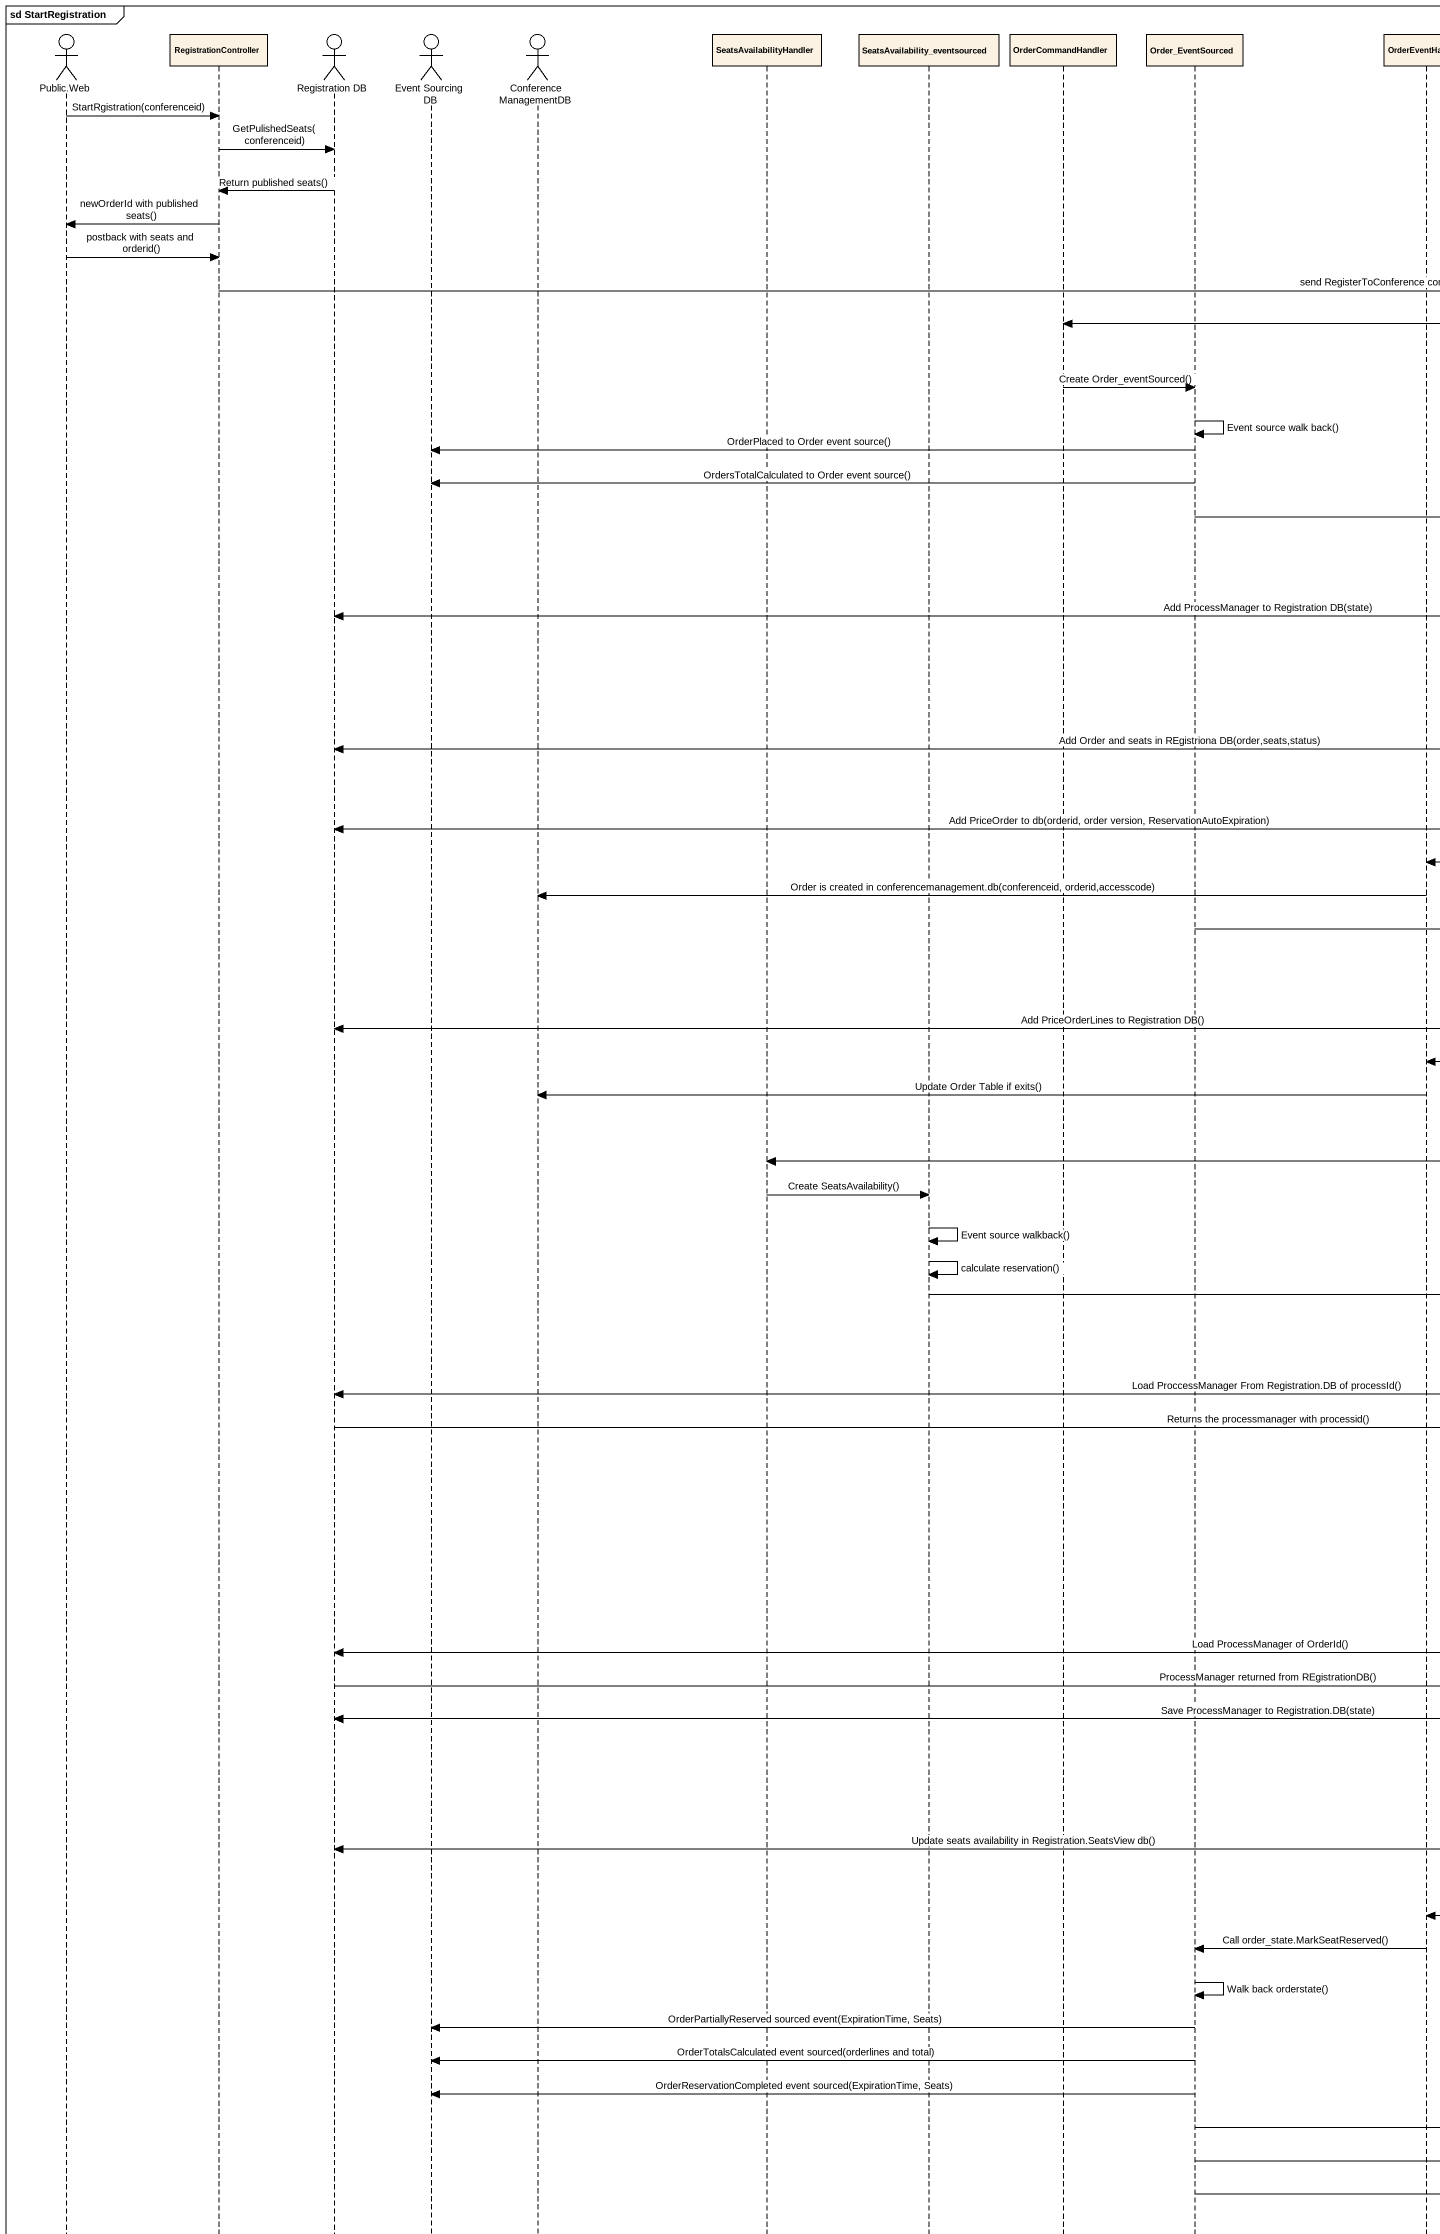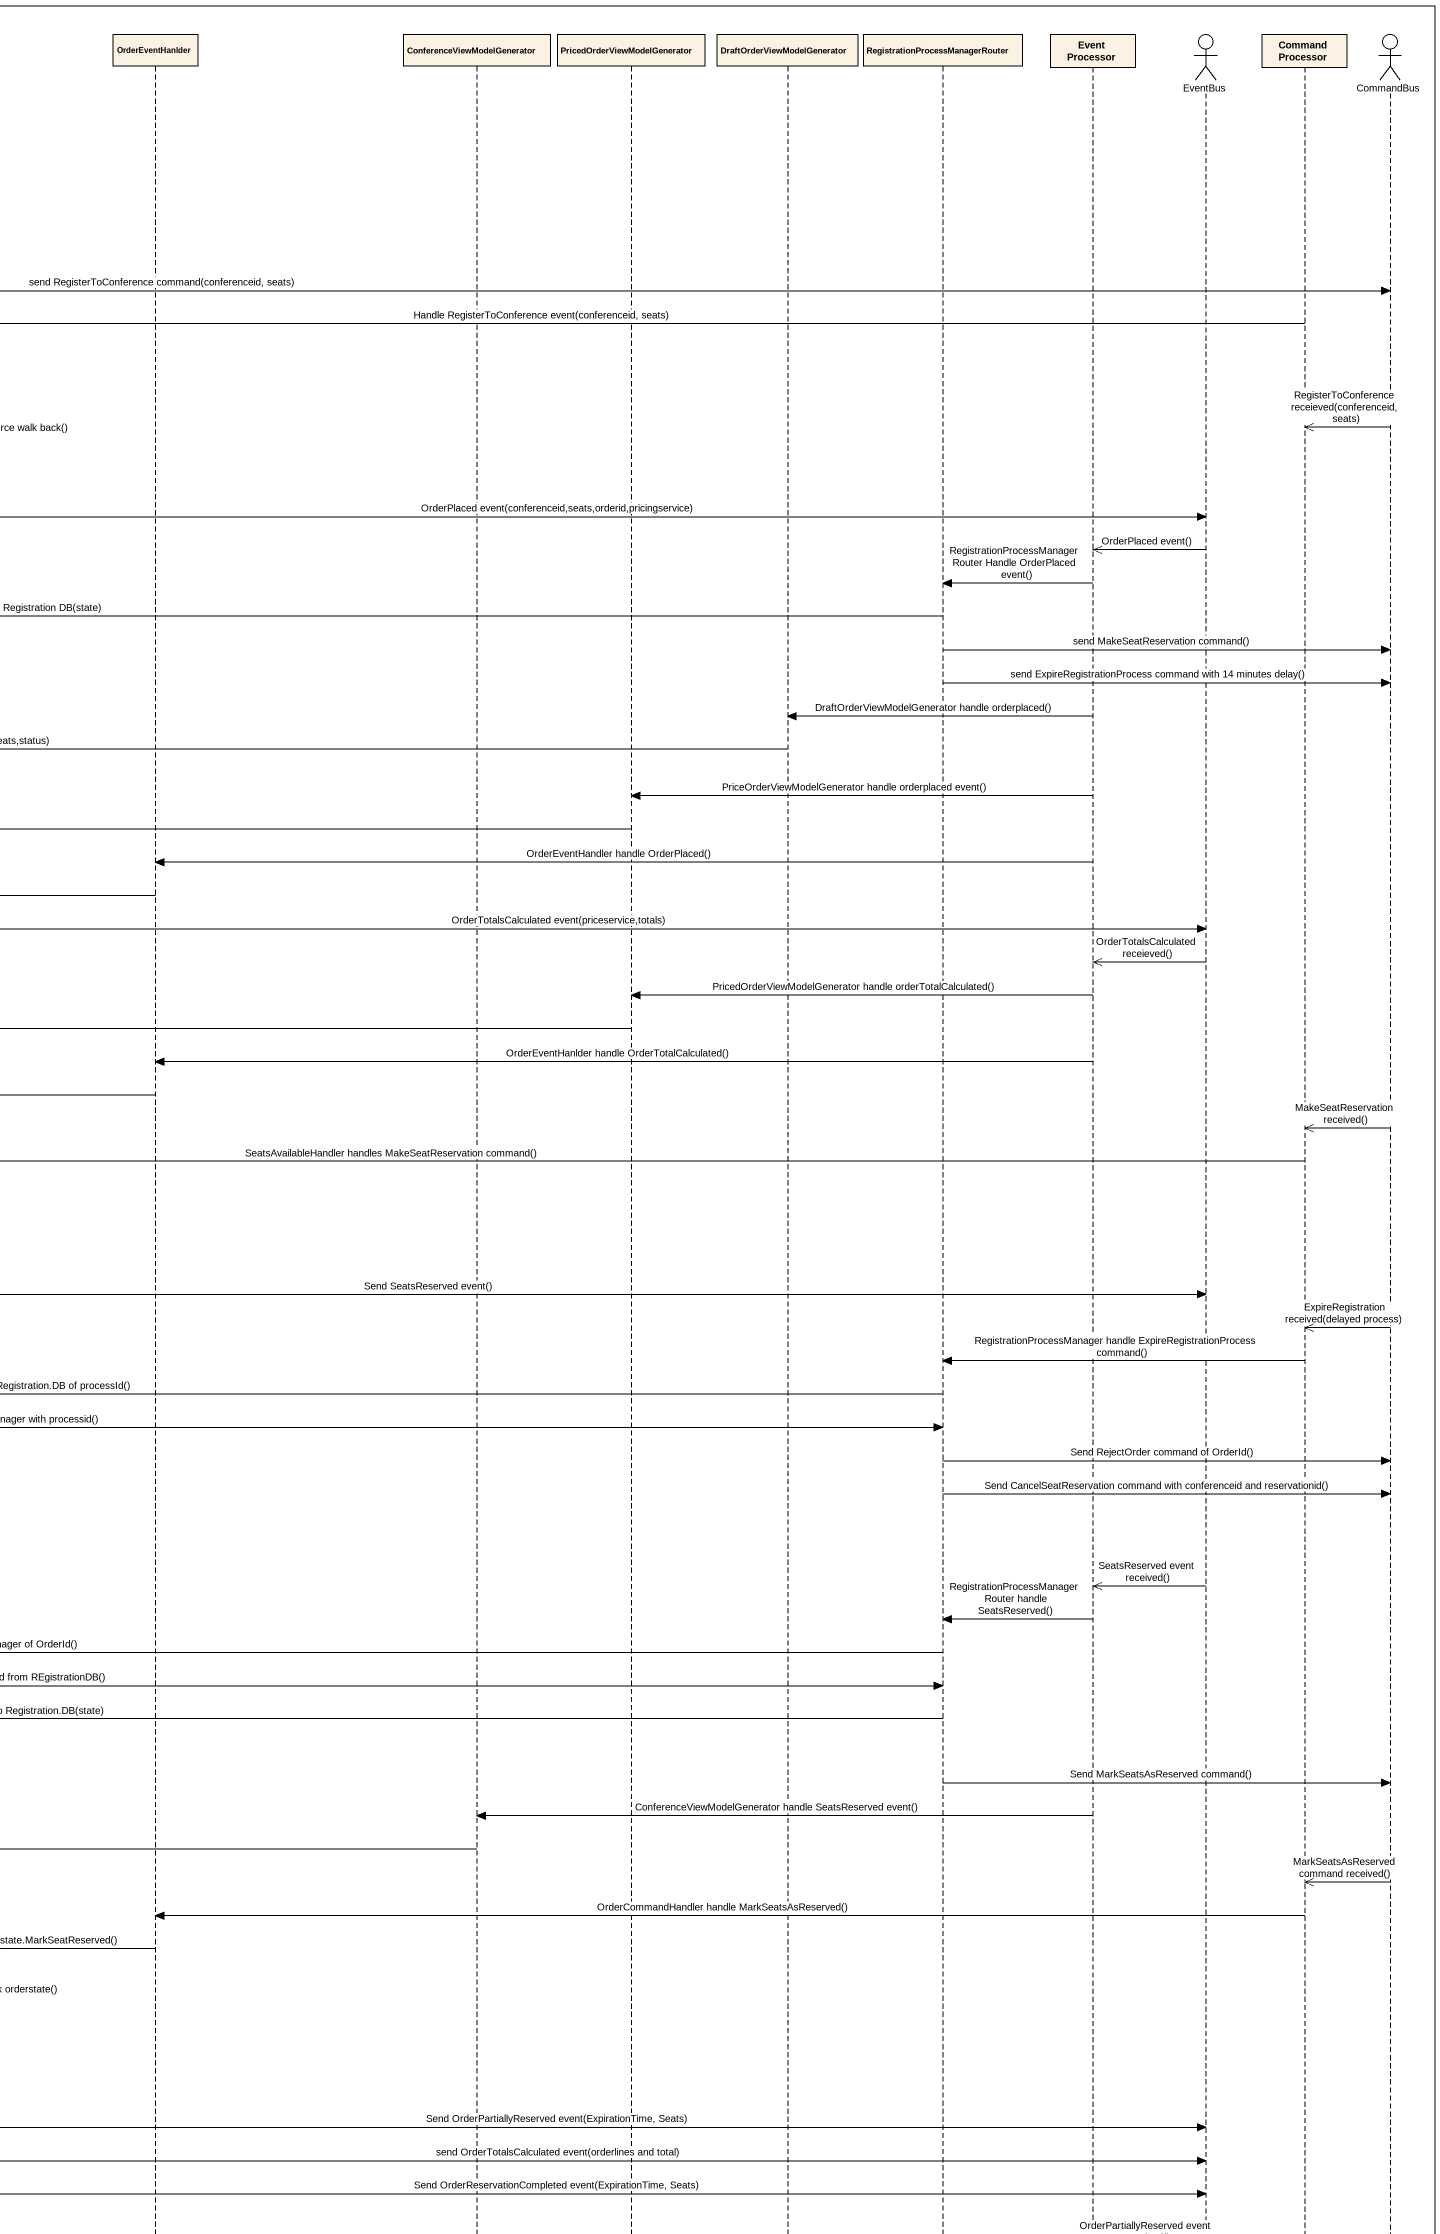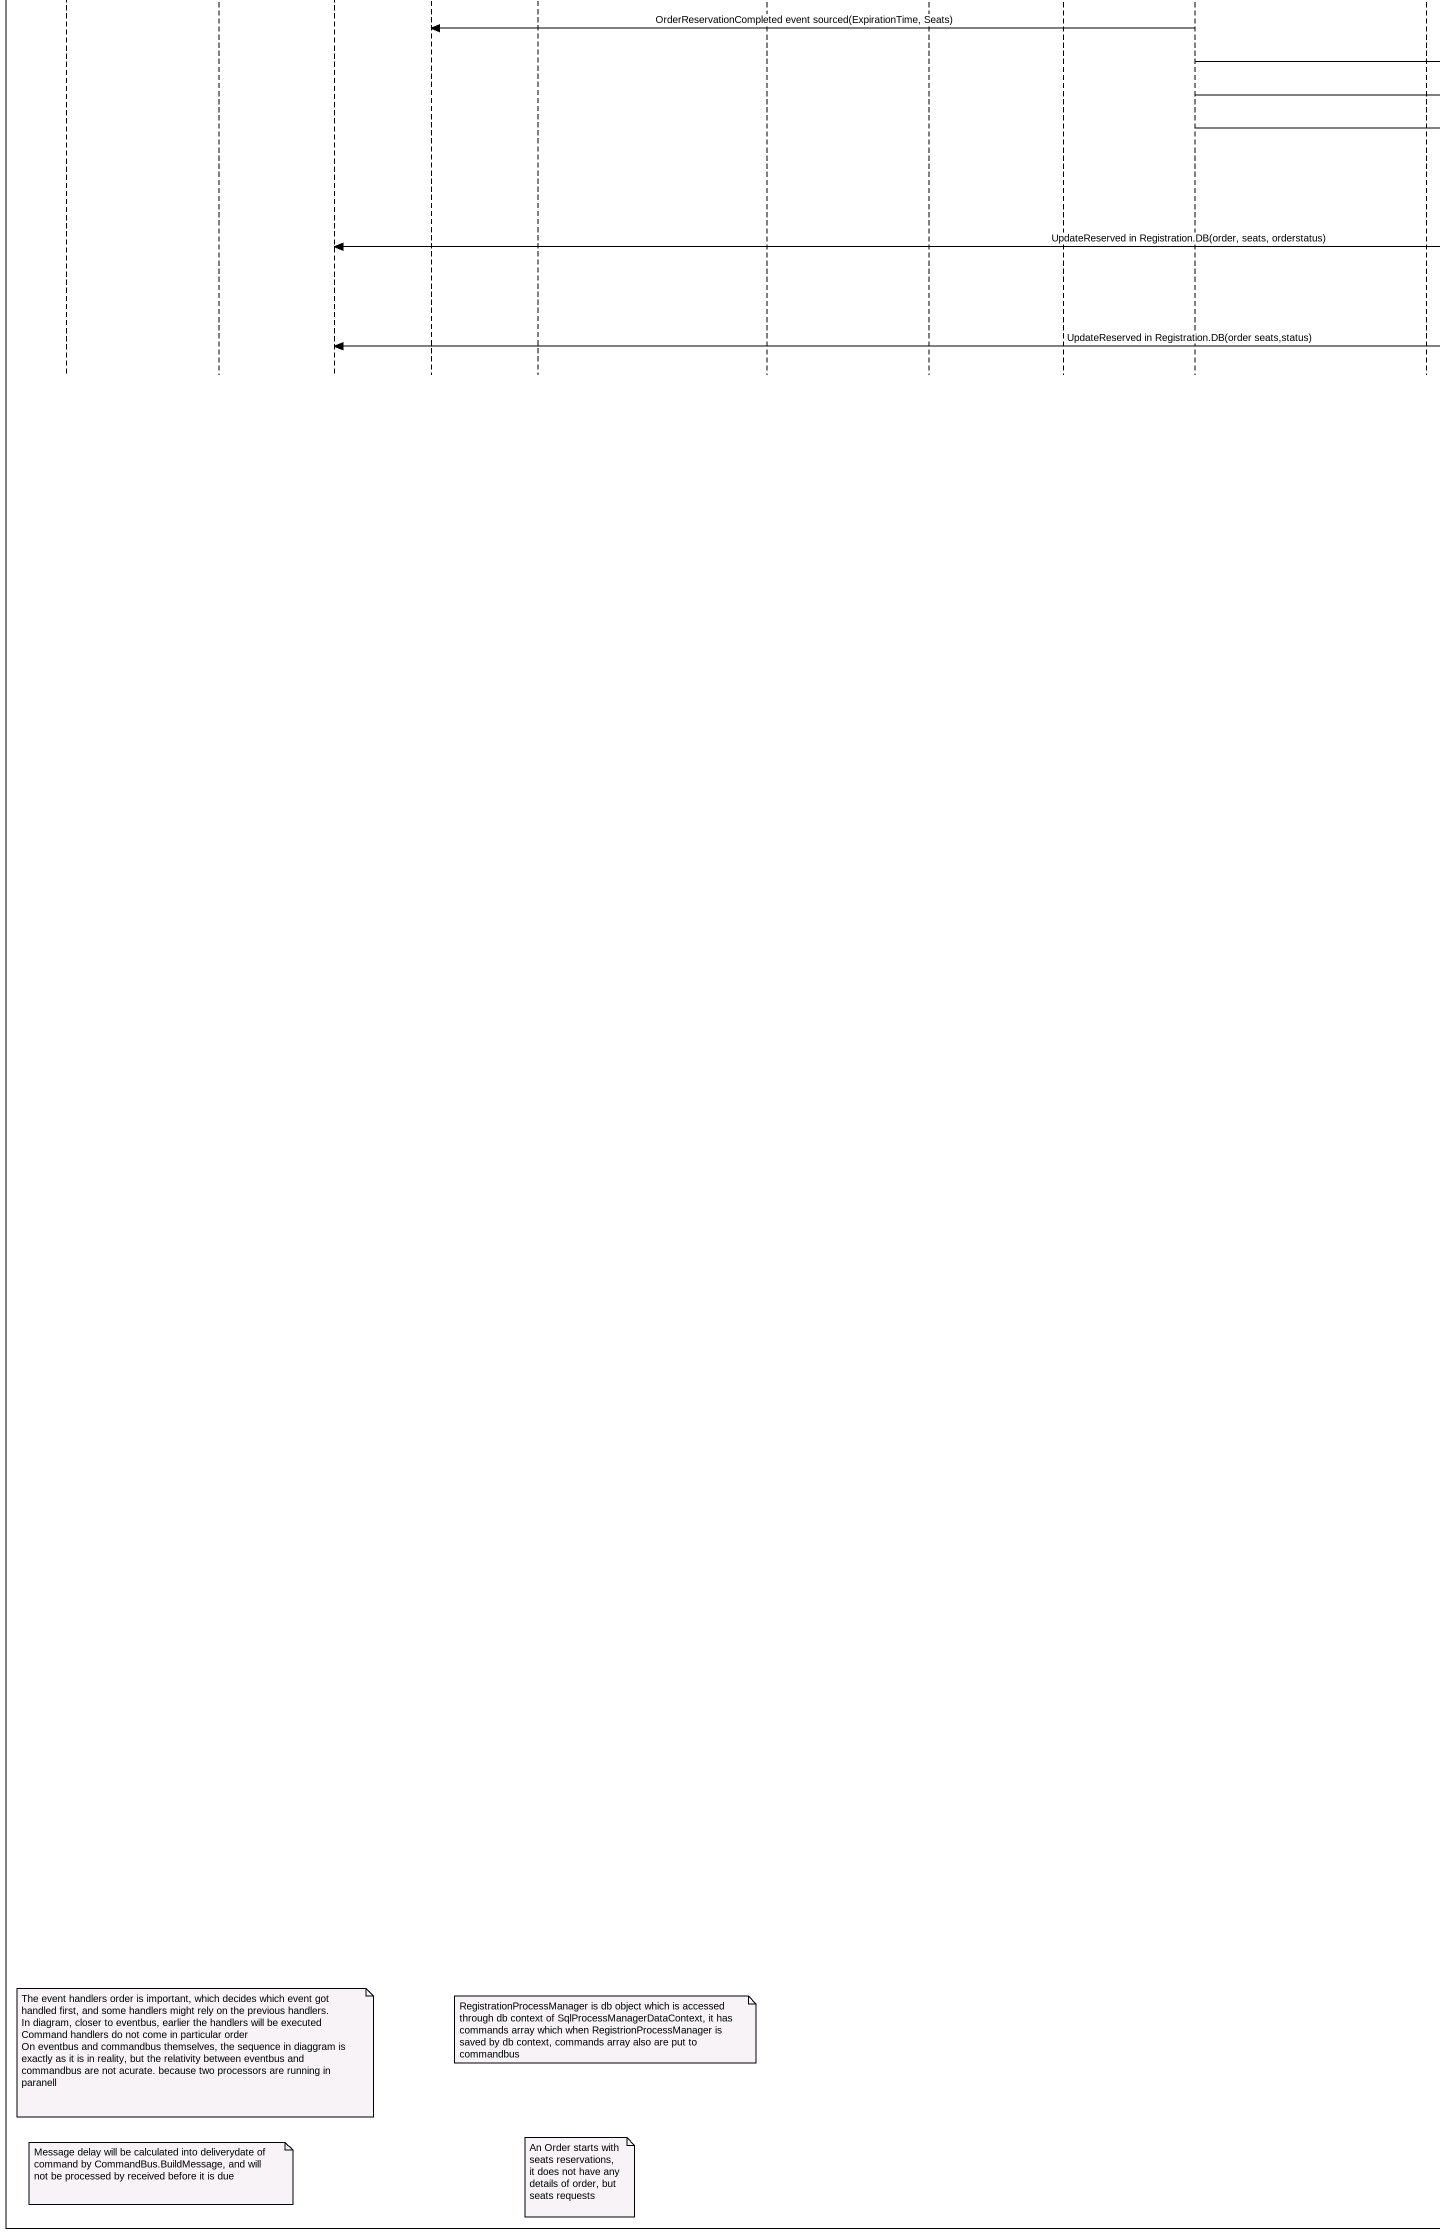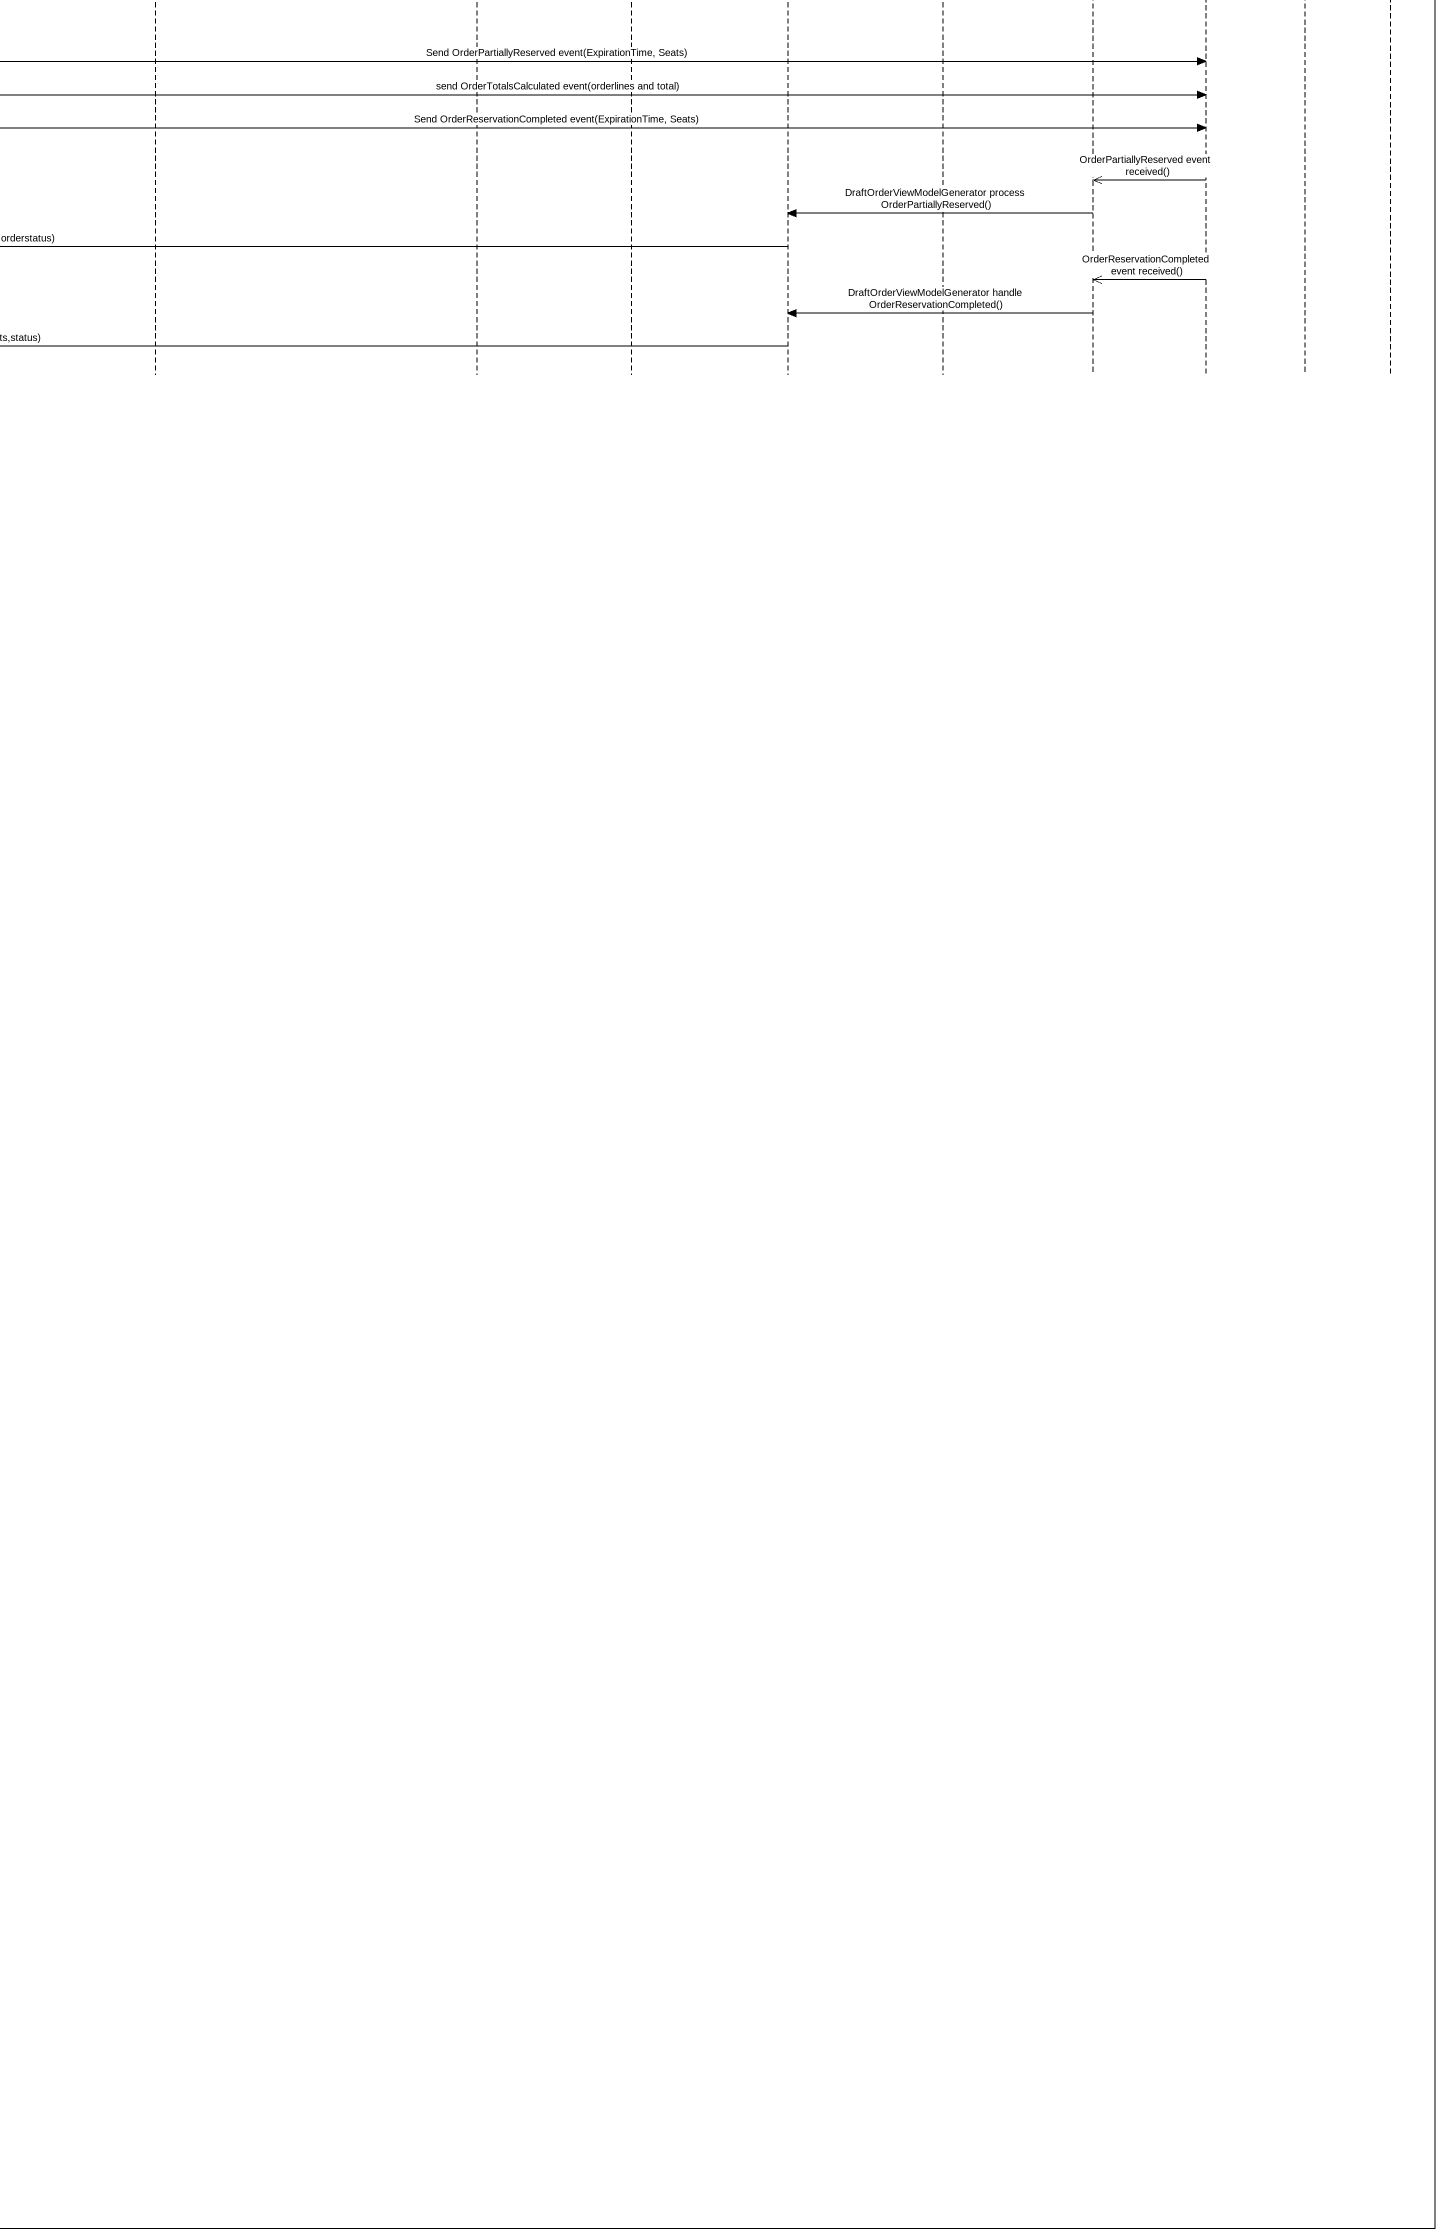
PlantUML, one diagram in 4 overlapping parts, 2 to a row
@startuml
mainframe sd StartRegistration
hide footbox
actor "Public.Web" as Public_Web
participant RegistrationController
actor "Registration DB" as Registration_DB
actor "Event Sourcing DB" as Event_Sourcing_DB
actor ConferenceManagementDB
participant SeatsAvailabilityHandler
participant "SeatsAvailability_eventsourced" as SeatsAvailability
participant OrderCommandHandler
participant Order_EventSourced
participant OrderEventHanlder
participant ConferenceViewModelGenerator
participant "PricedOrderViewModelGenerator" as PricedOrderViewModelGenerato
participant DraftOrderViewModelGenerator
participant "RegistrationProcessManagerRouter" as RegistrationProcessManagerRo
participant "Event Processor" as Event_Processor
actor EventBus
participant "Command Processor" as Command_Processor
actor CommandBus

Public_Web -> RegistrationController : StartRgistration(conferenceid)
RegistrationController -> Registration_DB : GetPulishedSeats(conferenceid)
Registration_DB -> RegistrationController : Return published seats()
RegistrationController -> Public_Web : newOrderId with published seats()
Public_Web -> RegistrationController : postback with seats and orderid()
RegistrationController -> CommandBus : send RegisterToConference command(conferenceid, seats)
Command_Processor -> OrderCommandHandler : Handle RegisterToConference event(conferenceid, seats)
OrderCommandHandler -> Order_EventSourced : Create Order_eventSourced()
Order_EventSourced -> Order_EventSourced : Event source walk back()
CommandBus ->> Command_Processor : RegisterToConference receieved(conferenceid, seats)
Order_EventSourced -> Event_Sourcing_DB : OrderPlaced to Order event source()
Order_EventSourced -> Event_Sourcing_DB : OrdersTotalCalculated to Order event source()
Order_EventSourced -> EventBus : OrderPlaced event(conferenceid,seats,orderid,pricingservice)
EventBus ->> Event_Processor : OrderPlaced event()
Event_Processor -> RegistrationProcessManagerRo : RegistrationProcessManagerRouter Handle OrderPlaced event()
RegistrationProcessManagerRo -> Registration_DB : Add ProcessManager to Registration DB(state)
RegistrationProcessManagerRo -> CommandBus : send MakeSeatReservation command()
RegistrationProcessManagerRo -> CommandBus : send ExpireRegistrationProcess command with 14 minutes delay()
Event_Processor -> DraftOrderViewModelGenerator : DraftOrderViewModelGenerator handle orderplaced()
DraftOrderViewModelGenerator -> Registration_DB : Add Order and seats in REgistriona DB(order,seats,status)
Event_Processor -> PricedOrderViewModelGenerato : PriceOrderViewModelGenerator handle orderplaced event()
PricedOrderViewModelGenerato -> Registration_DB : Add PriceOrder to db(orderid, order version, ReservationAutoExpiration)
Event_Processor -> OrderEventHanlder : OrderEventHandler handle OrderPlaced()
OrderEventHanlder -> ConferenceManagementDB : Order is created in conferencemanagement.db(conferenceid, orderid,accesscode)
Order_EventSourced -> EventBus : OrderTotalsCalculated event(priceservice,totals)
EventBus ->> Event_Processor : OrderTotalsCalculated receieved()
Event_Processor -> PricedOrderViewModelGenerato : PricedOrderViewModelGenerator handle orderTotalCalculated()
PricedOrderViewModelGenerato -> Registration_DB : Add PriceOrderLines to Registration DB()
Event_Processor -> OrderEventHanlder : OrderEventHanlder handle OrderTotalCalculated()
OrderEventHanlder -> ConferenceManagementDB : Update Order Table if exits()
CommandBus ->> Command_Processor : MakeSeatReservation received()
Command_Processor -> SeatsAvailabilityHandler : SeatsAvailableHandler handles MakeSeatReservation command()
SeatsAvailabilityHandler -> SeatsAvailability : Create SeatsAvailability()
SeatsAvailability -> SeatsAvailability : Event source walkback()
SeatsAvailability -> SeatsAvailability : calculate reservation()
SeatsAvailability -> EventBus : Send SeatsReserved event()
CommandBus ->> Command_Processor : ExpireRegistration received(delayed process)
Command_Processor -> RegistrationProcessManagerRo : RegistrationProcessManager handle ExpireRegistrationProcess command()
RegistrationProcessManagerRo -> Registration_DB : Load ProccessManager From Registration.DB of processId()
Registration_DB -> RegistrationProcessManagerRo : Returns the processmanager with processid()
RegistrationProcessManagerRo -> CommandBus : Send RejectOrder command of OrderId()
RegistrationProcessManagerRo -> CommandBus : Send CancelSeatReservation command with conferenceid and reservationid()
EventBus ->> Event_Processor : SeatsReserved event received()
Event_Processor -> RegistrationProcessManagerRo : RegistrationProcessManagerRouter handle SeatsReserved()
RegistrationProcessManagerRo -> Registration_DB : Load ProcessManager of OrderId()
Registration_DB -> RegistrationProcessManagerRo : ProcessManager returned from REgistrationDB()
RegistrationProcessManagerRo -> Registration_DB : Save ProcessManager to Registration.DB(state)
RegistrationProcessManagerRo -> CommandBus : Send MarkSeatsAsReserved command()
Event_Processor -> ConferenceViewModelGenerator : ConferenceViewModelGenerator handle SeatsReserved event()
ConferenceViewModelGenerator -> Registration_DB : Update seats availability in Registration.SeatsView db()
CommandBus ->> Command_Processor : MarkSeatsAsReserved command received()
Command_Processor -> OrderEventHanlder : OrderCommandHandler handle MarkSeatsAsReserved()
OrderEventHanlder -> Order_EventSourced : Call order_state.MarkSeatReserved()
Order_EventSourced -> Order_EventSourced : Walk back orderstate()
Order_EventSourced -> Event_Sourcing_DB : OrderPartiallyReserved sourced event(ExpirationTime, Seats)
Order_EventSourced -> Event_Sourcing_DB : OrderTotalsCalculated event sourced(orderlines and total)
Order_EventSourced -> Event_Sourcing_DB : OrderReservationCompleted event sourced(ExpirationTime, Seats)
Order_EventSourced -> EventBus : Send OrderPartiallyReserved event(ExpirationTime, Seats)
Order_EventSourced -> EventBus : send OrderTotalsCalculated event(orderlines and total)
Order_EventSourced -> EventBus : Send OrderReservationCompleted event(ExpirationTime, Seats)
EventBus ->> Event_Processor : OrderPartiallyReserved event received()
Event_Processor -> DraftOrderViewModelGenerator : DraftOrderViewModelGenerator process OrderPartiallyReserved()
DraftOrderViewModelGenerator -> Registration_DB : UpdateReserved in Registration.DB(order, seats, orderstatus)
EventBus ->> Event_Processor : OrderReservationCompleted event received()
Event_Processor -> DraftOrderViewModelGenerator : DraftOrderViewModelGenerator handle OrderReservationCompleted()
DraftOrderViewModelGenerator -> Registration_DB : UpdateReserved in Registration.DB(order seats,status)
note over ConferenceManagementDB : RegistrationProcessManager is db object which is accessed through db context of SqlProcessManagerDataContext, it has commands array which when RegistrionProcessManager is saved by db context, commands array also are put to commandbus
note over RegistrationController
  The event handlers order is important, which decides which event got handled first, and some handlers might rely on the previous handlers.
  In diagram, closer to eventbus, earlier the handlers will be executed
  Command handlers do not come in particular order
  On eventbus and commandbus themselves, the sequence in diaggram is exactly as it is in reality, but the relativity between eventbus and commandbus are not acurate. because two processors are running in paranell
end note
note over RegistrationController : Message delay will be calculated into deliverydate of command by CommandBus.BuildMessage, and will not be processed by received before it is due
note over ConferenceManagementDB : An Order starts with seats reservations, it does not have any details of order, but seats requests
@enduml
